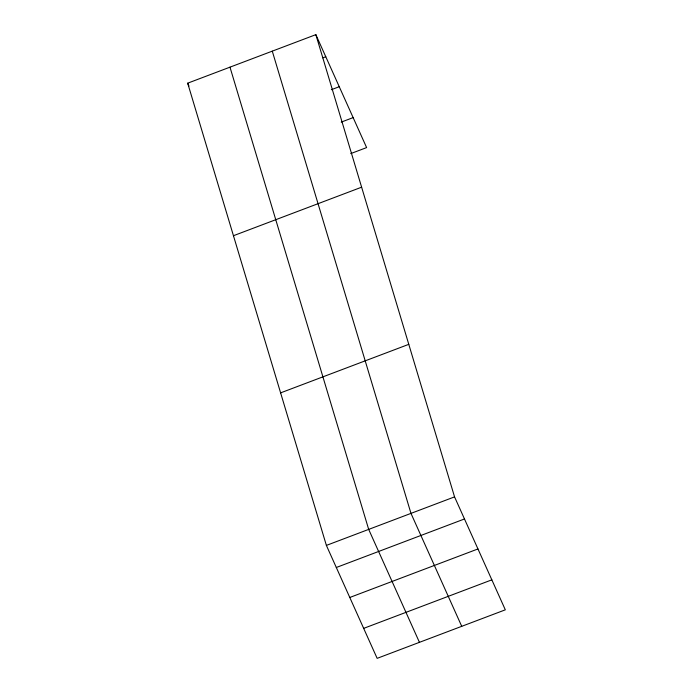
<?xml version="1.0" encoding="UTF-8"?>
<svg xmlns="http://www.w3.org/2000/svg" width="693" height="693" viewBox="0 0 693 693"><rect width="100%" height="100%" fill="white"/><g stroke="black" fill="none" stroke-linecap="round" stroke-linejoin="round"><path stroke-width="1.04" d="M315.852 34.65L454.556 496.881L505.318 609.823L377.148 658.35L326.386 545.408L187.682 83.177L315.852 34.65L366.614 147.592L350.762 153.595M322.808 57.857L325.779 56.731M331.332 89.718L339.258 86.712M341.251 122.107L353.135 117.611M233.454 235.715L361.625 187.188M280.613 392.87L408.783 344.343M326.386 545.408L454.556 496.881M336.313 567.489L464.483 518.97M349.783 597.479L477.953 548.951M363.669 628.369L491.839 579.842M461.737 626.325L410.975 513.383L272.28 51.152M187.682 83.177L188.981 86.053M419.438 642.333L368.685 529.391L229.981 67.16"/></g></svg>
